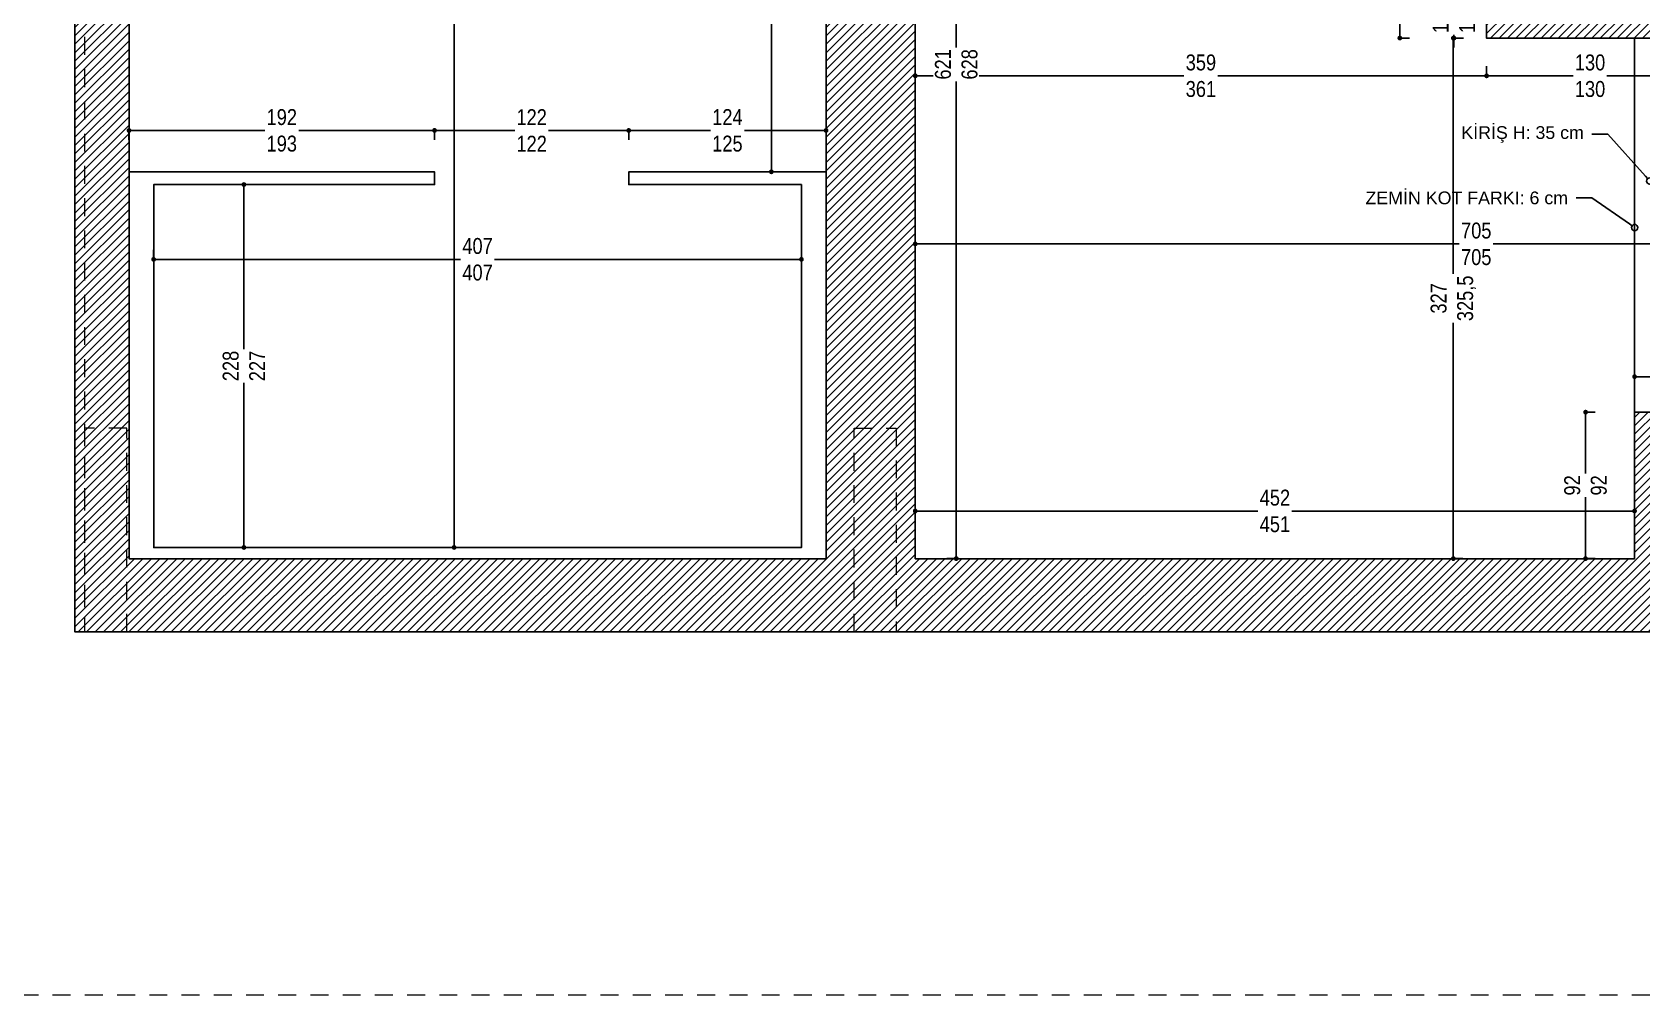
# Model space of a CAD drawing. Header units: millimetres. Extents: x 863 to 22635, y -482 to 12118.
# Drawn here: x 19786 to 20798, y 9246 to 9850 of the extents above; entities that cross this region are included whole.
import ezdxf
from ezdxf import colors
from ezdxf.entities.mleader import LeaderData, LeaderLine
from ezdxf.math import Vec2, Vec3

# ---------------------------------------------------------------- set-up
doc = ezdxf.new("R2010")
doc.units = ezdxf.units.MM
doc.header["$PDMODE"] = 35
doc.linetypes.add('JIS_02_0.7', pattern=[1.35, 0.75, -0.6])
doc.layers.add('ABOVE_0G', color=235, linetype='JIS_02_0.7', lineweight=9)
for name, color, linetype in [('DIM_0G', 20, 'Continuous'), ('EQUIPMENT_0G', 252, 'Continuous'), ('Existing WALL HATCH_0G', 251, 'Continuous'), ('Existing WALL_0G', 65, 'Continuous'), ('FLOOR_0G', 254, 'Continuous')]:
    doc.layers.add(name, color=color, linetype=linetype)
doc.styles.add('OZGU', font='ARIALN.TTF')
doc.styles.get("Standard").update_dxf_attribs({"font": 'arial.ttf'})
doc.dimstyles.new('0G_1_50_ORTA', dxfattribs={"dimtxt": 10, "dimasz": 3, "dimexe": 1, "dimexo": 4, "dimgap": 1, "dimtad": 0, "dimdec": 1, "dimzin": 9, "dimtxsty": 'OZGU', "dimblk": 'DOT', "dimcen": 2, "dimclrd": 256, "dimclre": 256, "dimclrt": 256, "dimadec": 1, "dimazin": 2, "dimtfac": 1, "dimtdec": 1, "dimtix": 1, "dimtmove": 2, "dimatfit": 3, "dimldrblk": 'ARCHTICK', "dimfxl": 6, "dimfxlon": 1, "dimtfill": 1, "dimarcsym": 0})

# ---------------------------------------------------------------- blocks, each defined once
blk = doc.blocks.new('_Dot')
at = {"color": 0, "linetype": 'ByBlock', "lineweight": -2}
blk.add_line((-0.5, 0), (-1, 0), dxfattribs=at)
at = {"color": 0, "linetype": 'ByBlock', "const_width": 0.5}
blk.add_lwpolyline([(-0.25, 0, 1), (0.25, 0, 1)], format="xyb", close=True, dxfattribs=at)
blk = doc.blocks.new('*D873')
at = {"layer": 'Defpoints', "color": 0, "transparency": 16777216}
for p in [(20700, 9846.7), (20830, 9846.7), (20700, 9823)]:
    blk.add_point(p, dxfattribs=at)
at = {"layer": 'DIM_0G', "lineweight": -2, "transparency": 16777216}
for p, q in [((20700, 9829), (20700, 9822)), ((20703, 9823), (20755.4, 9823)), ((20827, 9823), (20774.7, 9823)), ((20830, 9829), (20830, 9822))]:
    blk.add_line(p, q, dxfattribs=at)
at = {"layer": 'DIM_0G', "lineweight": -2, "transparency": 16777216, "xscale": 3, "yscale": 3, "zscale": 3, "rotation": 180}
blk.add_blockref('_Dot', (20700, 9823), dxfattribs=at)
at = {"layer": 'DIM_0G', "lineweight": -2, "transparency": 16777216, "xscale": 3, "yscale": 3, "zscale": 3}
blk.add_blockref('_Dot', (20830, 9823), dxfattribs=at)
at = {"layer": 'DIM_0G', "transparency": 16777216, "insert": (20765, 9823), "char_height": 10, "attachment_point": 5, "style": 'OZGU', "bg_fill": 3, "box_fill_scale": 1.1, "bg_fill_color": 256, "bg_fill_true_color": 13158600, "bg_fill_transparency": 0}
blk.add_mtext('130\\P130', dxfattribs=at)
blk = doc.blocks.new('_ArchTick')
at = {"color": 0, "linetype": 'ByBlock', "const_width": 0.15}
blk.add_lwpolyline([(-0.5, -0.5), (0.5, 0.5)], dxfattribs=at)
blk = doc.blocks.new('*D880')
at = {"layer": 'Defpoints', "color": 0, "transparency": 16777216}
for p in [(20793, 9634), (20793, 9611.7), (20830, 9611.7)]:
    blk.add_point(p, dxfattribs=at)
at = {"layer": 'DIM_0G', "lineweight": -2, "transparency": 16777216}
for p, q in [((20793, 9628), (20793, 9635)), ((20796, 9634), (20804.7, 9634)), ((20827, 9634), (20818.4, 9634)), ((20830, 9628), (20830, 9635))]:
    blk.add_line(p, q, dxfattribs=at)
at = {"layer": 'DIM_0G', "lineweight": -2, "transparency": 16777216, "xscale": 3, "yscale": 3, "zscale": 3, "rotation": 180}
blk.add_blockref('_Dot', (20793, 9634), dxfattribs=at)
at = {"layer": 'DIM_0G', "lineweight": -2, "transparency": 16777216, "xscale": 3, "yscale": 3, "zscale": 3}
blk.add_blockref('_Dot', (20830, 9634), dxfattribs=at)
at = {"layer": 'DIM_0G', "transparency": 16777216, "insert": (20811.5, 9634), "char_height": 10, "attachment_point": 5, "style": 'OZGU', "bg_fill": 3, "box_fill_scale": 1.1, "bg_fill_color": 256, "bg_fill_true_color": 13158600, "bg_fill_transparency": 0}
blk.add_mtext('37\\P37', dxfattribs=at)
blk = doc.blocks.new('*D881')
at = {"layer": 'Defpoints', "color": 0, "transparency": 16777216}
for p in [(20793, 9611.7), (20762.2, 9519.7), (20793, 9519.7)]:
    blk.add_point(p, dxfattribs=at)
at = {"layer": 'DIM_0G', "lineweight": -2, "transparency": 16777216}
for p, q in [((20768.2, 9611.7), (20761.2, 9611.7)), ((20762.2, 9608.7), (20762.2, 9572.5)), ((20762.2, 9522.7), (20762.2, 9558.8)), ((20768.2, 9519.7), (20761.2, 9519.7))]:
    blk.add_line(p, q, dxfattribs=at)
at = {"layer": 'DIM_0G', "lineweight": -2, "transparency": 16777216, "xscale": 3, "yscale": 3, "zscale": 3}
for p, rotation in [((20762.2, 9611.7), 90), ((20762.2, 9519.7), 270)]:
    blk.add_blockref('_Dot', p, dxfattribs=dict(at, rotation=rotation))
at = {"layer": 'DIM_0G', "transparency": 16777216, "insert": (20762.2, 9565.7), "char_height": 10, "attachment_point": 5, "rotation": 90, "style": 'OZGU', "bg_fill": 3, "box_fill_scale": 1.1, "bg_fill_color": 256, "bg_fill_true_color": 13158600, "bg_fill_transparency": 0}
blk.add_mtext('92\\P92', dxfattribs=at)
blk = doc.blocks.new('*D882')
at = {"layer": 'Defpoints', "color": 0, "transparency": 16777216}
for p in [(20341, 9549.6), (20341, 9519.7), (20793, 9519.7)]:
    blk.add_point(p, dxfattribs=at)
at = {"layer": 'DIM_0G', "lineweight": -2, "transparency": 16777216}
for p, q in [((20341, 9543.6), (20341, 9550.6)), ((20344, 9549.6), (20556.8, 9549.6)), ((20790, 9549.6), (20577.2, 9549.6)), ((20793, 9543.6), (20793, 9550.6))]:
    blk.add_line(p, q, dxfattribs=at)
at = {"layer": 'DIM_0G', "lineweight": -2, "transparency": 16777216, "xscale": 3, "yscale": 3, "zscale": 3, "rotation": 180}
blk.add_blockref('_Dot', (20341, 9549.6), dxfattribs=at)
at = {"layer": 'DIM_0G', "lineweight": -2, "transparency": 16777216, "xscale": 3, "yscale": 3, "zscale": 3}
blk.add_blockref('_Dot', (20793, 9549.6), dxfattribs=at)
at = {"layer": 'DIM_0G', "transparency": 16777216, "insert": (20567, 9549.6), "char_height": 10, "attachment_point": 5, "style": 'OZGU', "bg_fill": 3, "box_fill_scale": 1.1, "bg_fill_color": 256, "bg_fill_true_color": 13158600, "bg_fill_transparency": 0}
blk.add_mtext('452\\P{\\C2;451}', dxfattribs=at)
blk = doc.blocks.new('_DotBlank')
at = {"color": 0, "linetype": 'ByBlock', "lineweight": -2}
blk.add_line((-0.5, 0), (-1, 0), dxfattribs=at)
blk.add_circle((0, 0), 0.5, dxfattribs=at)
blk = doc.blocks.new('*D886')
at = {"layer": 'Defpoints', "color": 0, "transparency": 16777216}
for p in [(21046, 9725.7), (20341, 9717.4), (20341, 9519.7)]:
    blk.add_point(p, dxfattribs=at)
at = {"layer": 'DIM_0G', "lineweight": -2, "transparency": 16777216}
for p, q in [((21046, 9721.7), (21046, 9716.4)), ((20341, 9711.4), (20341, 9718.4)), ((20344, 9717.4), (20683.5, 9717.4)), ((21043, 9717.4), (20703.6, 9717.4))]:
    blk.add_line(p, q, dxfattribs=at)
at = {"layer": 'DIM_0G', "lineweight": -2, "transparency": 16777216, "xscale": 3, "yscale": 3, "zscale": 3, "rotation": 180}
blk.add_blockref('_Dot', (20341, 9717.4), dxfattribs=at)
at = {"layer": 'DIM_0G', "lineweight": -2, "transparency": 16777216, "xscale": 3, "yscale": 3, "zscale": 3}
blk.add_blockref('_Dot', (21046, 9717.4), dxfattribs=at)
at = {"layer": 'DIM_0G', "transparency": 16777216, "insert": (20693.5, 9717.4), "char_height": 10, "attachment_point": 5, "style": 'OZGU', "bg_fill": 3, "box_fill_scale": 1.1, "bg_fill_color": 256, "bg_fill_true_color": 13158600, "bg_fill_transparency": 0}
blk.add_mtext('705\\P705', dxfattribs=at)
blk = doc.blocks.new('*D888')
at = {"layer": 'Defpoints', "color": 0, "transparency": 16777216}
for p in [(20700, 9865.7), (20700, 9846.7)]:
    blk.add_point(p, dxfattribs=at)
at = {"layer": 'DIM_0G', "lineweight": -2, "transparency": 16777216}
for p, q in [((20679.5, 9868.7), (20679.5, 9871.7)), ((20685.5, 9865.7), (20678.5, 9865.7)), ((20679.5, 9865.7), (20679.5, 9862.7)), ((20685.5, 9846.7), (20678.5, 9846.7)), ((20679.5, 9846.7), (20679.5, 9849.7)), ((20679.5, 9843.7), (20679.5, 9840.7))]:
    blk.add_line(p, q, dxfattribs=at)
at = {"layer": 'DIM_0G', "lineweight": -2, "transparency": 16777216, "xscale": 3, "yscale": 3, "zscale": 3}
for p, rotation in [((20679.5, 9865.7), 270), ((20679.5, 9846.7), 90)]:
    blk.add_blockref('_Dot', p, dxfattribs=dict(at, rotation=rotation))
at = {"layer": 'DIM_0G', "transparency": 16777216, "insert": (20679.5, 9856.2), "char_height": 10, "attachment_point": 5, "rotation": 90, "style": 'OZGU', "bg_fill": 3, "box_fill_scale": 1.1, "bg_fill_color": 256, "bg_fill_true_color": 13158600, "bg_fill_transparency": 0}
blk.add_mtext('19\\P19', dxfattribs=at)
at = {"layer": 'Defpoints', "color": 0, "transparency": 16777216}
blk.add_point((20679.5, 9865.7), dxfattribs=at)
blk = doc.blocks.new('*D895')
at = {"layer": 'Defpoints', "color": 0, "transparency": 16777216}
for p in [(20700, 9846.7), (20679.1, 9519.7), (20699.6, 9519.7)]:
    blk.add_point(p, dxfattribs=at)
at = {"layer": 'DIM_0G', "lineweight": -2, "transparency": 16777216}
for p, q in [((20685.1, 9846.7), (20678.1, 9846.7)), ((20679.1, 9843.7), (20679.1, 9698)), ((20679.1, 9522.7), (20679.1, 9668.3)), ((20685.1, 9519.7), (20678.1, 9519.7))]:
    blk.add_line(p, q, dxfattribs=at)
at = {"layer": 'DIM_0G', "lineweight": -2, "transparency": 16777216, "xscale": 3, "yscale": 3, "zscale": 3}
for p, rotation in [((20679.1, 9846.7), 90), ((20679.1, 9519.7), 270)]:
    blk.add_blockref('_Dot', p, dxfattribs=dict(at, rotation=rotation))
at = {"layer": 'DIM_0G', "transparency": 16777216, "insert": (20679.1, 9683.2), "char_height": 10, "attachment_point": 5, "rotation": 90, "style": 'OZGU', "bg_fill": 3, "box_fill_scale": 1.1, "bg_fill_color": 256, "bg_fill_true_color": 13158600, "bg_fill_transparency": 0}
blk.add_mtext('327\\P{\\C2;325,5}', dxfattribs=at)
blk = doc.blocks.new('*D896')
at = {"layer": 'Defpoints', "color": 0, "transparency": 16777216}
for p in [(20700, 9846.7), (20341, 9823), (20341, 9789.4)]:
    blk.add_point(p, dxfattribs=at)
at = {"layer": 'DIM_0G', "lineweight": -2, "transparency": 16777216}
for p, q in [((20341, 9817), (20341, 9824)), ((20344, 9823), (20510.5, 9823)), ((20697, 9823), (20530.6, 9823)), ((20700, 9829), (20700, 9822))]:
    blk.add_line(p, q, dxfattribs=at)
at = {"layer": 'DIM_0G', "lineweight": -2, "transparency": 16777216, "xscale": 3, "yscale": 3, "zscale": 3, "rotation": 180}
blk.add_blockref('_Dot', (20341, 9823), dxfattribs=at)
at = {"layer": 'DIM_0G', "lineweight": -2, "transparency": 16777216, "xscale": 3, "yscale": 3, "zscale": 3}
blk.add_blockref('_Dot', (20700, 9823), dxfattribs=at)
at = {"layer": 'DIM_0G', "transparency": 16777216, "insert": (20520.5, 9823), "char_height": 10, "attachment_point": 5, "style": 'OZGU', "bg_fill": 3, "box_fill_scale": 1.1, "bg_fill_color": 256, "bg_fill_true_color": 13158600, "bg_fill_transparency": 0}
blk.add_mtext('359\\P{\\C2;361}', dxfattribs=at)
blk = doc.blocks.new('*D897')
at = {"layer": 'Defpoints', "color": 0, "transparency": 16777216}
for p in [(20341, 10140.7), (20366.8, 10140.7), (20341, 9519.7)]:
    blk.add_point(p, dxfattribs=at)
at = {"layer": 'DIM_0G', "lineweight": -2, "transparency": 16777216}
for p, q in [((20360.8, 10140.7), (20367.8, 10140.7)), ((20366.8, 10137.7), (20366.8, 9840.3)), ((20366.8, 9522.7), (20366.8, 9820.1)), ((20360.8, 9519.7), (20367.8, 9519.7))]:
    blk.add_line(p, q, dxfattribs=at)
at = {"layer": 'DIM_0G', "lineweight": -2, "transparency": 16777216, "xscale": 3, "yscale": 3, "zscale": 3}
for p, rotation in [((20366.8, 10140.7), 90), ((20366.8, 9519.7), 270)]:
    blk.add_blockref('_Dot', p, dxfattribs=dict(at, rotation=rotation))
at = {"layer": 'DIM_0G', "transparency": 16777216, "insert": (20366.8, 9830.2), "char_height": 10, "attachment_point": 5, "rotation": 90, "style": 'OZGU', "bg_fill": 3, "box_fill_scale": 1.1, "bg_fill_color": 256, "bg_fill_true_color": 13158600, "bg_fill_transparency": 0}
blk.add_mtext('621\\P628', dxfattribs=at)
blk = doc.blocks.new('*D898')
at = {"layer": 'Defpoints', "color": 0, "transparency": 16777216}
for p in [(20645.5, 10140.7), (20700, 10140.7), (20700, 9846.7)]:
    blk.add_point(p, dxfattribs=at)
at = {"layer": 'DIM_0G', "lineweight": -2, "transparency": 16777216}
for p, q in [((20651.5, 10140.7), (20644.5, 10140.7)), ((20645.5, 10137.7), (20645.5, 10003.8)), ((20645.5, 9849.7), (20645.5, 9983.5)), ((20651.5, 9846.7), (20644.5, 9846.7))]:
    blk.add_line(p, q, dxfattribs=at)
at = {"layer": 'DIM_0G', "lineweight": -2, "transparency": 16777216, "xscale": 3, "yscale": 3, "zscale": 3}
for p, rotation in [((20645.5, 10140.7), 90), ((20645.5, 9846.7), 270)]:
    blk.add_blockref('_Dot', p, dxfattribs=dict(at, rotation=rotation))
at = {"layer": 'DIM_0G', "transparency": 16777216, "insert": (20645.5, 9993.7), "char_height": 10, "attachment_point": 5, "rotation": 90, "style": 'OZGU', "bg_fill": 3, "box_fill_scale": 1.1, "bg_fill_color": 256, "bg_fill_true_color": 13158600, "bg_fill_transparency": 0}
blk.add_mtext('294\\P{\\C2;295}', dxfattribs=at)
blk = doc.blocks.new('*D944')
at = {"layer": 'Defpoints', "color": 0, "transparency": 16777216}
for p in [(20039, 9788.7), (19847, 9762.7), (20039, 9762.7)]:
    blk.add_point(p, dxfattribs=at)
at = {"layer": 'DIM_0G', "lineweight": -2, "transparency": 16777216}
for p, q in [((19847, 9782.7), (19847, 9789.7)), ((19850, 9788.7), (19933.4, 9788.7)), ((20036, 9788.7), (19952.7, 9788.7)), ((20039, 9782.7), (20039, 9789.7))]:
    blk.add_line(p, q, dxfattribs=at)
at = {"layer": 'DIM_0G', "lineweight": -2, "transparency": 16777216, "xscale": 3, "yscale": 3, "zscale": 3, "rotation": 180}
blk.add_blockref('_Dot', (19847, 9788.7), dxfattribs=at)
at = {"layer": 'DIM_0G', "lineweight": -2, "transparency": 16777216, "xscale": 3, "yscale": 3, "zscale": 3}
blk.add_blockref('_Dot', (20039, 9788.7), dxfattribs=at)
at = {"layer": 'DIM_0G', "transparency": 16777216, "insert": (19943, 9788.7), "char_height": 10, "attachment_point": 5, "style": 'OZGU', "bg_fill": 3, "box_fill_scale": 1.1, "bg_fill_color": 256, "bg_fill_true_color": 13158600, "bg_fill_transparency": 0}
blk.add_mtext('192\\P{\\C2;193}', dxfattribs=at)
blk = doc.blocks.new('*D945')
at = {"layer": 'Defpoints', "color": 0, "transparency": 16777216}
for p in [(20161, 9788.7), (20039, 9762.7), (20161, 9762.7)]:
    blk.add_point(p, dxfattribs=at)
at = {"layer": 'DIM_0G', "lineweight": -2, "transparency": 16777216}
for p, q in [((20039, 9782.7), (20039, 9789.7)), ((20042, 9788.7), (20090.4, 9788.7)), ((20158, 9788.7), (20109.7, 9788.7)), ((20161, 9782.7), (20161, 9789.7))]:
    blk.add_line(p, q, dxfattribs=at)
at = {"layer": 'DIM_0G', "lineweight": -2, "transparency": 16777216, "xscale": 3, "yscale": 3, "zscale": 3, "rotation": 180}
blk.add_blockref('_Dot', (20039, 9788.7), dxfattribs=at)
at = {"layer": 'DIM_0G', "lineweight": -2, "transparency": 16777216, "xscale": 3, "yscale": 3, "zscale": 3}
blk.add_blockref('_Dot', (20161, 9788.7), dxfattribs=at)
at = {"layer": 'DIM_0G', "transparency": 16777216, "insert": (20100, 9788.7), "char_height": 10, "attachment_point": 5, "style": 'OZGU', "bg_fill": 3, "box_fill_scale": 1.1, "bg_fill_color": 256, "bg_fill_true_color": 13158600, "bg_fill_transparency": 0}
blk.add_mtext('122\\P122', dxfattribs=at)
blk = doc.blocks.new('*D946')
at = {"layer": 'Defpoints', "color": 0, "transparency": 16777216}
for p in [(20285, 9788.7), (20161, 9762.7), (20285, 9762.7)]:
    blk.add_point(p, dxfattribs=at)
at = {"layer": 'DIM_0G', "lineweight": -2, "transparency": 16777216}
for p, q in [((20161, 9782.7), (20161, 9789.7)), ((20164, 9788.7), (20213.3, 9788.7)), ((20282, 9788.7), (20232.7, 9788.7)), ((20285, 9782.7), (20285, 9789.7))]:
    blk.add_line(p, q, dxfattribs=at)
at = {"layer": 'DIM_0G', "lineweight": -2, "transparency": 16777216, "xscale": 3, "yscale": 3, "zscale": 3, "rotation": 180}
blk.add_blockref('_Dot', (20161, 9788.7), dxfattribs=at)
at = {"layer": 'DIM_0G', "lineweight": -2, "transparency": 16777216, "xscale": 3, "yscale": 3, "zscale": 3}
blk.add_blockref('_Dot', (20285, 9788.7), dxfattribs=at)
at = {"layer": 'DIM_0G', "transparency": 16777216, "insert": (20223, 9788.7), "char_height": 10, "attachment_point": 5, "style": 'OZGU', "bg_fill": 3, "box_fill_scale": 1.1, "bg_fill_color": 256, "bg_fill_true_color": 13158600, "bg_fill_transparency": 0}
blk.add_mtext('124\\P{\\C2;125}', dxfattribs=at)
blk = doc.blocks.new('*D947')
at = {"layer": 'Defpoints', "color": 0, "transparency": 16777216}
for p in [(20250.6, 10235.7), (20285, 10235.7), (20285, 9762.7)]:
    blk.add_point(p, dxfattribs=at)
at = {"layer": 'DIM_0G', "lineweight": -2, "transparency": 16777216}
for p, q in [((20256.6, 10235.7), (20249.6, 10235.7)), ((20250.6, 10232.7), (20250.6, 10009.4)), ((20250.6, 9765.7), (20250.6, 9988.9)), ((20256.6, 9762.7), (20249.6, 9762.7))]:
    blk.add_line(p, q, dxfattribs=at)
at = {"layer": 'DIM_0G', "lineweight": -2, "transparency": 16777216, "xscale": 3, "yscale": 3, "zscale": 3}
for p, rotation in [((20250.6, 10235.7), 90), ((20250.6, 9762.7), 270)]:
    blk.add_blockref('_Dot', p, dxfattribs=dict(at, rotation=rotation))
at = {"layer": 'DIM_0G', "transparency": 16777216, "insert": (20250.6, 9999.2), "char_height": 10, "attachment_point": 5, "rotation": 90, "style": 'OZGU', "bg_fill": 3, "box_fill_scale": 1.1, "bg_fill_color": 256, "bg_fill_true_color": 13158600, "bg_fill_transparency": 0}
blk.add_mtext('473\\P473', dxfattribs=at)
blk = doc.blocks.new('*D949')
at = {"layer": 'Defpoints', "color": 0, "transparency": 16777216}
for p in [(19862.5, 9754.7), (19862.5, 9526.7), (19919.2, 9526.7)]:
    blk.add_point(p, dxfattribs=at)
at = {"layer": 'DIM_0G', "lineweight": -2, "transparency": 16777216}
for p, q in [((19913.2, 9754.7), (19920.2, 9754.7)), ((19919.2, 9751.7), (19919.2, 9650.8)), ((19919.2, 9529.7), (19919.2, 9630.5)), ((19913.2, 9526.7), (19920.2, 9526.7))]:
    blk.add_line(p, q, dxfattribs=at)
at = {"layer": 'DIM_0G', "lineweight": -2, "transparency": 16777216, "xscale": 3, "yscale": 3, "zscale": 3}
for p, rotation in [((19919.2, 9754.7), 90), ((19919.2, 9526.7), 270)]:
    blk.add_blockref('_Dot', p, dxfattribs=dict(at, rotation=rotation))
at = {"layer": 'DIM_0G', "transparency": 16777216, "insert": (19919.2, 9640.7), "char_height": 10, "attachment_point": 5, "rotation": 90, "style": 'OZGU', "bg_fill": 3, "box_fill_scale": 1.1, "bg_fill_color": 256, "bg_fill_true_color": 13158600, "bg_fill_transparency": 0}
blk.add_mtext('228\\P{\\C2;227}', dxfattribs=at)
blk = doc.blocks.new('*D950')
at = {"layer": 'Defpoints', "color": 0, "transparency": 16777216}
for p in [(19862.5, 9754.7), (20269.5, 9754.7), (20269.5, 9707.7)]:
    blk.add_point(p, dxfattribs=at)
at = {"layer": 'DIM_0G', "lineweight": -2, "transparency": 16777216}
for p, q in [((19862.5, 9713.7), (19862.5, 9706.7)), ((20269.5, 9713.7), (20269.5, 9706.7)), ((19865.5, 9707.7), (20055.8, 9707.7)), ((20266.5, 9707.7), (20076.3, 9707.7))]:
    blk.add_line(p, q, dxfattribs=at)
at = {"layer": 'DIM_0G', "lineweight": -2, "transparency": 16777216, "xscale": 3, "yscale": 3, "zscale": 3, "rotation": 180}
blk.add_blockref('_Dot', (19862.5, 9707.7), dxfattribs=at)
at = {"layer": 'DIM_0G', "lineweight": -2, "transparency": 16777216, "xscale": 3, "yscale": 3, "zscale": 3}
blk.add_blockref('_Dot', (20269.5, 9707.7), dxfattribs=at)
at = {"layer": 'DIM_0G', "transparency": 16777216, "insert": (20066, 9707.7), "char_height": 10, "attachment_point": 5, "style": 'OZGU', "bg_fill": 3, "box_fill_scale": 1.1, "bg_fill_color": 256, "bg_fill_true_color": 13158600, "bg_fill_transparency": 0}
blk.add_mtext('407\\P407', dxfattribs=at)
blk = doc.blocks.new('*D951')
at = {"layer": 'Defpoints', "color": 0, "transparency": 16777216}
for p in [(20051.3, 10235.7), (20069, 10235.7), (19862.5, 9526.7)]:
    blk.add_point(p, dxfattribs=at)
at = {"layer": 'DIM_0G', "lineweight": -2, "transparency": 16777216}
for p, q in [((20057.3, 10235.7), (20050.3, 10235.7)), ((20051.3, 10232.7), (20051.3, 9891.2)), ((20051.3, 9529.7), (20051.3, 9871.1)), ((20045.3, 9526.7), (20052.3, 9526.7))]:
    blk.add_line(p, q, dxfattribs=at)
at = {"layer": 'DIM_0G', "lineweight": -2, "transparency": 16777216, "xscale": 3, "yscale": 3, "zscale": 3}
for p, rotation in [((20051.3, 10235.7), 90), ((20051.3, 9526.7), 270)]:
    blk.add_blockref('_Dot', p, dxfattribs=dict(at, rotation=rotation))
at = {"layer": 'DIM_0G', "transparency": 16777216, "insert": (20051.3, 9881.2), "char_height": 10, "attachment_point": 5, "rotation": 90, "style": 'OZGU', "bg_fill": 3, "box_fill_scale": 1.1, "bg_fill_color": 256, "bg_fill_true_color": 13158600, "bg_fill_transparency": 0}
blk.add_mtext('709\\P709', dxfattribs=at)

msp = doc.modelspace()

# ---------------------------------------------------------------- hatches: boundary and pattern name
at = {"layer": 'Existing WALL HATCH_0G'}
h = msp.add_hatch(dxfattribs=at)
h.set_pattern_fill('ANSI31', color=256, scale=30)
h.set_pattern_definition([(45, (156564.517, 1761.177), (-2.65165043, 2.65165043), [])])
h.paths.add_polyline_path([(20069.04, 10242.66), (20069.04, 10235.66), (20341.04, 10235.66), (20341.04, 10300.66), (20330.04, 10300.66), (20330.04, 10242.66)], flags=17)
h.paths.add_polyline_path([(20499.04, 10325.66), (20499.04, 10305.66), (20510.04, 10305.66), (20510.04, 10325.66)], flags=17)
h.paths.add_polyline_path([(20480.04, 10515.28), (20480.04, 10455.66), (20499.04, 10455.66), (20499.04, 10417.66), (20510.04, 10417.66), (20510.04, 10500.66), (20662.04, 10500.66), (20662.04, 10479.66), (20793.04, 10479.66), (20793.04, 10150.66), (20510.04, 10150.66), (20510.04, 10213.66), (20499.04, 10213.66), (20499.04, 10150.66), (20447.04, 10150.66), (20447.04, 10140.66), (20700.04, 10140.66), (20700.04, 9954.66), (20711.04, 9954.66), (20711.04, 10127.66), (20791.04, 10127.66), (20791.04, 9858.66), (20711.04, 9858.66), (20711.04, 9865.66), (20700.04, 9865.66), (20700.04, 9846.66), (20830.04, 9846.66), (20830.04, 10184.66), (21174.04, 10184.66), (21174.04, 10200.66), (21067.04, 10200.66), (21067.04, 10224.66), (21056.04, 10224.66), (21056.04, 10206.66), (20834.04, 10206.66), (20834.04, 10308.66), (21067.04, 10308.66), (21067.04, 10319.66), (20834.04, 10319.66), (20834.04, 10494.66), (20909.04, 10494.66), (20909.04, 10403.66), (21067.04, 10403.66), (21067.04, 10419.66), (20979.04, 10419.66), (21029.27, 10506.66), (21291.04, 10506.66), (21291.04, 10397.66), (21298.04, 10397.66), (21298.04, 10299.66), (21325.04, 10299.66), (21325.04, 10646.66), (21300.04, 10646.66), (21300.04, 10563.66), (19819.04, 10563.66), (19819.04, 10515.66), (19682.04, 10515.66), (19682.04, 10266.66), (19813.04, 10266.66), (19813.04, 9473.66), (21080.04, 9473.66), (21080.04, 9691.66), (21325.04, 9691.66), (21325.04, 10200.66), (21282.04, 10200.66), (21282.04, 10184.66), (21292.04, 10184.66), (21292.04, 9725.66), (21046.04, 9725.66), (21046.04, 9507.66), (20830.04, 9507.66), (20830.04, 9611.66), (20793.04, 9611.66), (20793.04, 9519.66), (20341.04, 9519.66), (20341.04, 10140.66), (20285.04, 10140.66), (20285.04, 9519.66), (19847.04, 9519.66), (19847.04, 10235.66), (19959.04, 10235.66), (19959.04, 10242.66), (19860.04, 10242.66), (19860.04, 10300.66), (19716.04, 10300.66), (19716.04, 10492.66), (19815.04, 10492.66), (19815.04, 10374.66), (19860.04, 10374.66), (19860.04, 10503.66), (19959.04, 10503.66), (19959.04, 10538.66), (20091.04, 10538.66), (20091.04, 10458.66), (20120.04, 10458.66), (20120.04, 10518.66), (20300.04, 10518.66), (20300.04, 10396.66), (20341.04, 10396.66), (20341.04, 10455.66), (20360.04, 10455.66), (20360.04, 10515.28)])

# ---------------------------------------------------------------- linework, layer by layer
at = {"layer": 'ABOVE_0G', "ltscale": 15}
msp.add_lwpolyline([(19819.04, 10515.66), (19819.04, 9473.66), (21325.04, 9473.66), (21325.04, 10646.66)], dxfattribs=at)
for points in [[(19845.54, 9601.66), (19819.04, 9601.66), (19819.04, 9473.66), (19845.54, 9473.66)], [(20302.54, 9601.66), (20329.04, 9601.66), (20329.04, 9473.66), (20302.54, 9473.66)]]:
    msp.add_lwpolyline(points, close=True, dxfattribs=at)
at = {"layer": 'EQUIPMENT_0G'}
msp.add_lwpolyline([(19847.04, 9762.66), (20039.04, 9762.66), (20039.04, 9754.66), (19862.54, 9754.66), (19862.54, 9526.66), (20269.54, 9526.66), (20269.54, 9754.66), (20161.04, 9754.66), (20161.04, 9762.66), (20285.04, 9762.66)], dxfattribs=at)
at = {"layer": 'Existing WALL_0G'}
for points in [[(19716.04, 10300.66), (19860.04, 10300.66), (19860.04, 10242.66), (19959.04, 10242.66), (19959.04, 10235.66), (19847.04, 10235.66), (19847.04, 9519.66), (20285.04, 9519.66), (20285.04, 10140.66), (20341.04, 10140.66), (20341.04, 9519.66), (20793.04, 9519.66), (20793.04, 9611.66), (20830.04, 9611.66)], [(21080.04, 9473.66), (19813.04, 9473.66), (19813.04, 10266.66), (19682.04, 10266.66)], [(20830.04, 9846.66), (20700.04, 9846.66), (20700.04, 9865.66)]]:
    msp.add_lwpolyline(points, dxfattribs=at)

# ---------------------------------------------------------------- leaders
at = {"layer": 'DIM_0G'}
ml = msp.add_multileader_mtext('Standard', dxfattribs=at)
ml.set_content('KİRİŞ H: 35 cm', color=256)
ml.set_leader_properties()
ml.set_arrow_properties(name='DOTBLANK')
ml.build(insert=Vec2(0, 0))
ml.multileader.update_dxf_attribs({"dogleg_length": 10})
ctx = ml.context
ctx.base_point, ctx.char_height, ctx.landing_gap_size, ctx.plane_origin = Vec3(20680.67, 9786.25), 8, 5, Vec3(20790.84, 9756.89)
ctx.text_align_type = 2
notes = []
notes.append((ctx, [(0, (1, 1, 0), (20776.14, 9786.25), (-1, 0), 10, [(0, [(20802.57, 9756.89)], 0, [])])]))
ctx.mtext.insert, ctx.mtext.alignment, ctx.mtext.flow_direction = Vec3(20761.14, 9791.37), 3, 5
for ctx, leaders in notes:
    for number, flags, end, landing, length, lines in leaders:
        leader = LeaderData()
        leader.index, (leader.has_last_leader_line, leader.has_dogleg_vector, leader.attachment_direction) = number, flags
        leader.last_leader_point, leader.dogleg_vector, leader.dogleg_length = Vec3(end), Vec3(landing), length
        for number, points, colour, breaks in lines:
            line = LeaderLine()
            line.index, line.vertices, line.color, line.breaks = number, Vec3.list(points), colors.encode_raw_color(colour), breaks
            leader.lines.append(line)
        ctx.leaders.append(leader)

# ---------------------------------------------------------------- next in the draw order: dimensions: what is measured, and where the dimension line sits
for base, p1, p2, text, picture, middle in [((20700.04, 9822.95), (20830.04, 9846.66), (20700.04, 9846.66), '<>\\P130', '*D873', (20765.04, 9822.95)), ((20039.04, 9788.72), (19847.04, 9762.66), (20039.04, 9762.66), '<>\\P{\\C2;193}', '*D944', (19943.04, 9788.72)), ((20793.04, 9634.02), (20830.04, 9611.66), (20793.04, 9611.66), '<>\\P37', '*D880', (20811.54, 9634.02))]:
    dim = msp.add_linear_dim(base=base, p1=p1, p2=p2, text=text, dimstyle='0G_1_50_ORTA', dxfattribs=at)
    dim.commit()
    dim.dimension.update_dxf_attribs({"geometry": picture, "text_midpoint": middle})
dim = msp.add_linear_dim(base=(19919.25, 9526.66), p1=(19862.54, 9754.66), p2=(19862.54, 9526.66), angle=90, text='<>\\P{\\C2;227}', dimstyle='0G_1_50_ORTA', dxfattribs=at)
dim.commit()
dim.dimension.update_dxf_attribs({"geometry": '*D949', "text_midpoint": (19919.25, 9640.66)})

# ---------------------------------------------------------------- next in the draw order: dimensions: what is measured, and where the dimension line sits
for base, p1, p2, text, picture, middle in [((20679.49, 9865.66), (20700.04, 9846.66), (20700.04, 9865.66), '<>\\P19', '*D888', (20679.49, 9856.16)), ((20762.21, 9519.66), (20793.04, 9611.66), (20793.04, 9519.66), '<>\\P92', '*D881', (20762.21, 9565.66))]:
    dim = msp.add_linear_dim(base=base, p1=p1, p2=p2, angle=90, text=text, dimstyle='0G_1_50_ORTA', dxfattribs=at)
    dim.commit()
    dim.dimension.update_dxf_attribs({"geometry": picture, "text_midpoint": middle})
for base, p1, p2, text, picture, middle in [((20161.04, 9788.72), (20039.04, 9762.66), (20161.04, 9762.66), '<>\\P122', '*D945', (20100.04, 9788.72)), ((20269.54, 9707.69), (19862.54, 9754.66), (20269.54, 9754.66), '<>\\P407', '*D950', (20066.04, 9707.69))]:
    dim = msp.add_linear_dim(base=base, p1=p1, p2=p2, text=text, dimstyle='0G_1_50_ORTA', dxfattribs=at)
    dim.commit()
    dim.dimension.update_dxf_attribs({"geometry": picture, "text_midpoint": middle})

# ---------------------------------------------------------------- next in the draw order: dimensions: what is measured, and where the dimension line sits
dim = msp.add_linear_dim(base=(20051.25, 10235.66), p1=(19862.54, 9526.66), p2=(20069.04, 10235.66), angle=90, text='<>\\P709', dimstyle='0G_1_50_ORTA', dxfattribs=at)
dim.commit()
dim.dimension.update_dxf_attribs({"geometry": '*D951', "text_midpoint": (20051.25, 9881.16)})
for base, p1, p2, text, picture, middle in [((20285.04, 9788.72), (20161.04, 9762.66), (20285.04, 9762.66), '<>\\P{\\C2;125}', '*D946', (20223.04, 9788.72)), ((20341.04, 9549.64), (20793.04, 9519.66), (20341.04, 9519.66), '<>\\P{\\C2;451}', '*D882', (20567.04, 9549.64))]:
    dim = msp.add_linear_dim(base=base, p1=p1, p2=p2, text=text, dimstyle='0G_1_50_ORTA', dxfattribs=at)
    dim.commit()
    dim.dimension.update_dxf_attribs({"geometry": picture, "text_midpoint": middle})

# ---------------------------------------------------------------- next in the draw order: dimensions: what is measured, and where the dimension line sits
dim = msp.add_linear_dim(base=(20250.62, 10235.66), p1=(20285.04, 9762.66), p2=(20285.04, 10235.66), angle=90, text='<>\\P473', dimstyle='0G_1_50_ORTA', dxfattribs=at)
dim.commit()
dim.dimension.update_dxf_attribs({"geometry": '*D947', "text_midpoint": (20250.62, 9999.16)})
dim = msp.add_linear_dim(base=(20341.04, 9717.38), p1=(21046.04, 9725.66), p2=(20341.04, 9519.66), text='<>\\P705', dimstyle='0G_1_50_ORTA', dxfattribs=at)
dim.commit()
dim.dimension.update_dxf_attribs({"geometry": '*D886', "text_midpoint": (20693.54, 9717.38)})

# ---------------------------------------------------------------- next in the draw order: linework, layer by layer
at = {"layer": 'FLOOR_0G'}
msp.add_lwpolyline([(20793.04, 9611.66), (20793.04, 9846.66)], dxfattribs=at)

# ---------------------------------------------------------------- next in the draw order: leaders
at = {"layer": 'DIM_0G'}
ml = msp.add_multileader_mtext('Standard', dxfattribs=at)
ml.set_content('ZEMİN KOT FARKI: 6 cm', color=256)
ml.set_leader_properties()
ml.set_arrow_properties(name='DOTBLANK')
ml.build(insert=Vec2(0, 0))
ml.multileader.update_dxf_attribs({"dogleg_length": 10})
ctx = ml.context
ctx.base_point, ctx.char_height, ctx.landing_gap_size, ctx.plane_origin = Vec3(20619.85, 9746.26), 8, 5, Vec3(20793.04, 9727.66)
ctx.text_align_type = 2
notes = []
notes.append((ctx, [(0, (1, 1, 0), (20766.2, 9746.26), (-1, 0), 10, [(0, [(20793.04, 9727.66)], 0, [])])]))
ctx.mtext.insert, ctx.mtext.alignment, ctx.mtext.flow_direction = Vec3(20751.2, 9750.33), 3, 5
for ctx, leaders in notes:
    for number, flags, end, landing, length, lines in leaders:
        leader = LeaderData()
        leader.index, (leader.has_last_leader_line, leader.has_dogleg_vector, leader.attachment_direction) = number, flags
        leader.last_leader_point, leader.dogleg_vector, leader.dogleg_length = Vec3(end), Vec3(landing), length
        for number, points, colour, breaks in lines:
            line = LeaderLine()
            line.index, line.vertices, line.color, line.breaks = number, Vec3.list(points), colors.encode_raw_color(colour), breaks
            leader.lines.append(line)
        ctx.leaders.append(leader)

# ---------------------------------------------------------------- next in the draw order: dimensions: what is measured, and where the dimension line sits
dim = msp.add_linear_dim(base=(20679.08, 9519.66), p1=(20700.04, 9846.66), p2=(20699.62, 9519.66), angle=90, text='<>\\P{\\C2;325,5}', dimstyle='0G_1_50_ORTA', dxfattribs=at)
dim.commit()
dim.dimension.update_dxf_attribs({"geometry": '*D895', "text_midpoint": (20679.08, 9683.16)})

# ---------------------------------------------------------------- next in the draw order: dimensions: what is measured, and where the dimension line sits
dim = msp.add_linear_dim(base=(20341.04, 9822.95), p1=(20700.04, 9846.66), p2=(20341.04, 9789.35), text='<>\\P{\\C2;361}', dimstyle='0G_1_50_ORTA', dxfattribs=at)
dim.commit()
dim.dimension.update_dxf_attribs({"geometry": '*D896', "text_midpoint": (20520.54, 9822.95)})

# ---------------------------------------------------------------- next in the draw order: dimensions: what is measured, and where the dimension line sits
for base, p1, p2, text, picture, middle in [((20366.75, 10140.66), (20341.04, 9519.66), (20341.04, 10140.66), '<>\\P628', '*D897', (20366.75, 9830.16)), ((20645.45, 10140.66), (20700.04, 9846.66), (20700.04, 10140.66), '<>\\P{\\C2;295}', '*D898', (20645.45, 9993.66))]:
    dim = msp.add_linear_dim(base=base, p1=p1, p2=p2, angle=90, text=text, dimstyle='0G_1_50_ORTA', dxfattribs=at)
    dim.commit()
    dim.dimension.update_dxf_attribs({"geometry": picture, "text_midpoint": middle})

# ---------------------------------------------------------------- next in the draw order: linework, layer by layer
at = {"layer": 'ABOVE_0G', "ltscale": 15}
msp.add_lwpolyline([(19637.04, 11586.66), (19637.04, 9245.66), (21408.04, 9245.66), (21408.04, 11586.66)], dxfattribs=at)

doc.saveas('drawing.dxf')
